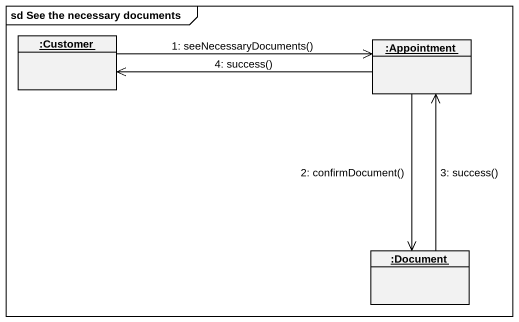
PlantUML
@startuml
mainframe sd See the necessary documents
hide circle
hide empty members
object ":Customer" as Customer
object ":Appointment" as Appointment
object ":Document" as Document
Customer -right-> Appointment : 1: seeNecessaryDocuments()
Appointment -left-> Customer : 4: success()
Appointment --> Document : 2: confirmDocument()
Document -up-> Appointment : 3: success()
@enduml
